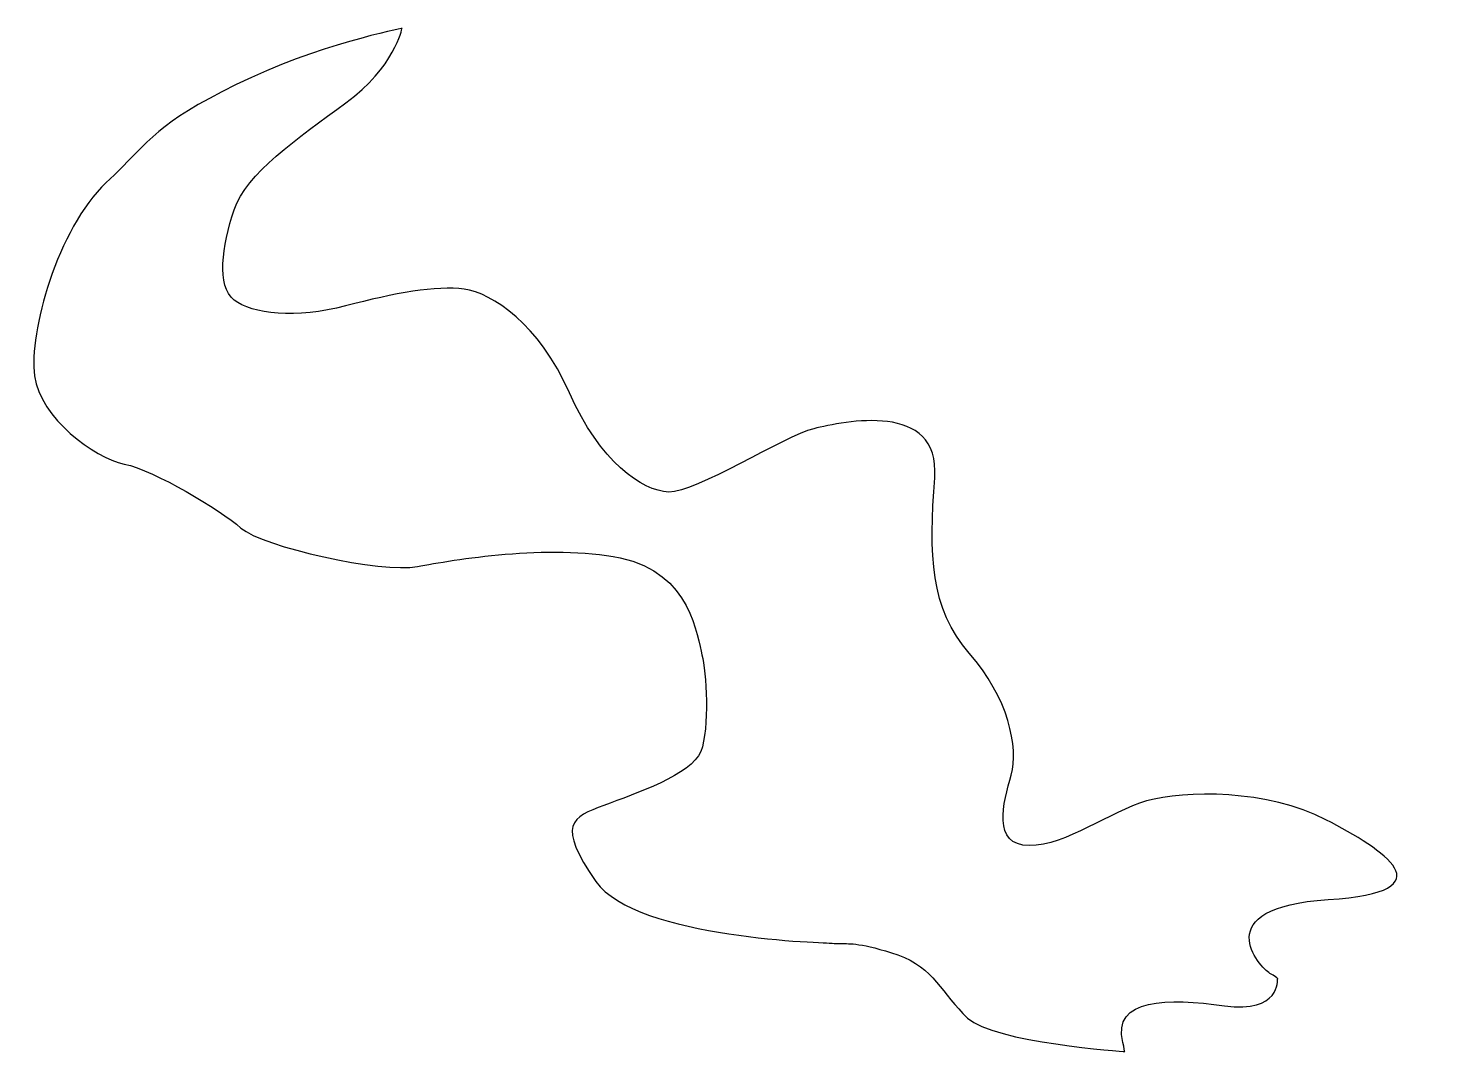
# Model space of a CAD drawing. Extents: x -295 to -63, y 168 to 335.
import ezdxf

# ---------------------------------------------------------------- set-up
doc = ezdxf.new("R2010")
doc.units = 0
doc.layers.add('LAYER_1', color=160, linetype='Continuous')

msp = doc.modelspace()

# ---------------------------------------------------------------- linework, layer by layer
at = {"layer": 'LAYER_1', "color": 7}
msp.add_open_spline([(-163.87, 185.35), (-163.87, 185.35), (-195.79, 186.05), (-202.32, 195.4), (-208.84, 204.75), (-206.24, 205.9), (-201.04, 207.84), (-195.84, 209.78), (-186.71, 212.86), (-185.21, 216.65), (-183.71, 220.45), (-184.33, 229.71), (-185.03, 232.44), (-185.74, 235.18), (-186.75, 245.94), (-198.39, 248.27), (-210.04, 250.61), (-225.66, 247.96), (-231.48, 246.85), (-237.3, 245.73), (-256.82, 250.08), (-260.29, 253.14), (-263.76, 256.2), (-274.34, 262.49), (-279.34, 263.6), (-284.34, 264.72), (-292.98, 271.01), (-293.98, 278.01), (-294.98, 285.01), (-290.22, 302.06), (-282.34, 309.52), (-274.46, 316.99), (-274.28, 319.05), (-261.06, 325.57), (-247.83, 332.1), (-233.98, 334.75), (-233.98, 334.75), (-233.98, 334.75), (-235.21, 328.4), (-243.15, 322.58), (-251.09, 316.76), (-259.42, 311.07), (-261.41, 305.11), (-263.39, 299.16), (-264.27, 292.68), (-261.41, 290.39), (-258.54, 288.09), (-251.18, 287.3), (-243.2, 289.42), (-235.21, 291.53), (-228.42, 292.77), (-223.84, 292.15), (-219.25, 291.53), (-211.58, 286.42), (-206.64, 275.22), (-201.7, 264.02), (-194.79, 259.19), (-190.44, 259.02), (-186.09, 258.84), (-171.57, 268.19), (-166.75, 269.37), (-161.92, 270.54), (-146.05, 273.98), (-147.02, 261.37), (-147.99, 248.76), (-147.73, 239.94), (-141.38, 232.71), (-135.03, 225.47), (-133.23, 217.27), (-134.53, 212.8), (-135.82, 208.34), (-137.7, 201.28), (-131.59, 201.28), (-125.47, 201.28), (-118.53, 206.81), (-112.42, 208.57), (-106.3, 210.33), (-92.55, 210.45), (-83.14, 205.51), (-73.73, 200.57), (-62.79, 193.75), (-82.79, 192.46), (-102.78, 191.17), (-93.93, 181.35), (-92.28, 180.41), (-90.63, 179.47), (-91.05, 179.47), (-91.05, 179.47), (-91.05, 179.47), (-90.55, 173.82), (-99.72, 175.12), (-108.89, 176.41), (-118.09, 176.39), (-116.3, 169.12), (-116.08, 168.22), (-115.99, 167.63), (-115.99, 167.63), (-115.99, 167.63), (-137.41, 169.12), (-141.64, 173.09), (-145.87, 177.06), (-147.11, 181.38), (-153.02, 183.41), (-158.93, 185.43), (-161.04, 185.26), (-162.13, 185.26), (-163.22, 185.26), (-163.87, 185.35), (-163.87, 185.35)], degree=3, knots=[0, 0, 0, 0, 1, 1, 1, 2, 2, 2, 3, 3, 3, 4, 4, 4, 5, 5, 5, 6, 6, 6, 7, 7, 7, 8, 8, 8, 9, 9, 9, 10, 10, 10, 11, 11, 11, 12, 12, 12, 13, 13, 13, 14, 14, 14, 15, 15, 15, 16, 16, 16, 17, 17, 17, 18, 18, 18, 19, 19, 19, 20, 20, 20, 21, 21, 21, 22, 22, 22, 23, 23, 23, 24, 24, 24, 25, 25, 25, 26, 26, 26, 27, 27, 27, 28, 28, 28, 29, 29, 29, 30, 30, 30, 31, 31, 31, 32, 32, 32, 33, 33, 33, 34, 34, 34, 35, 35, 35, 36, 36, 36, 36], dxfattribs=at)

doc.saveas('drawing.dxf')
